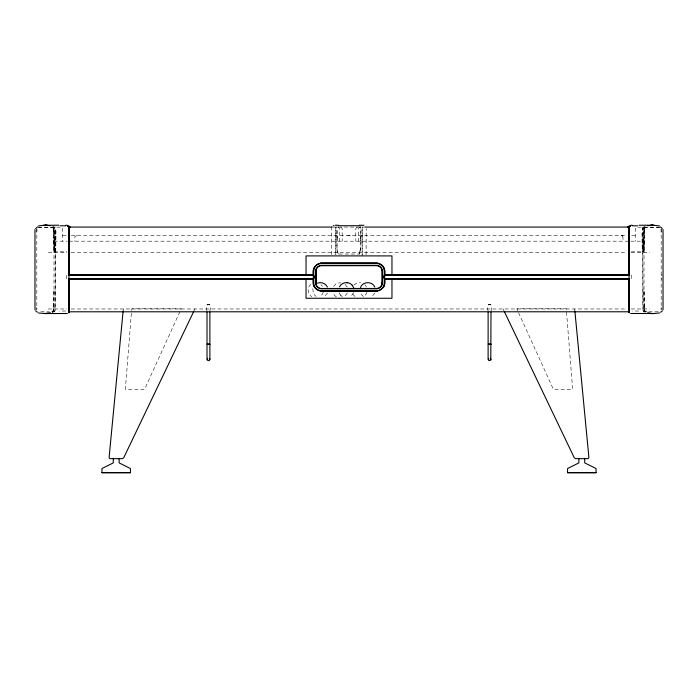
<?xml version="1.0" encoding="UTF-8"?>
<svg xmlns="http://www.w3.org/2000/svg" width="698" height="698" viewBox="0 0 698 698"><rect width="100%" height="100%" fill="white"/><g stroke="black" fill="none" stroke-linecap="round" stroke-linejoin="round"><path stroke-width="0.52" stroke-dasharray="3.49 2.62" d="M66.249 278.86L66.249 275.108M360.648 240.688L360.639 226.484M362.175 254.831L362.175 227.068L362.175 255.904M53.99 290.892L53.833 310.418L50.963 311.77M644.01 250.722L644.167 228.996L645.031 227.723L644.699 226.841M644.018 250.469L644.394 228.473M52.525 312.224L53.685 311.038L53.982 291.101M642.823 234.388L642.823 305.567L643.076 310.785L644.839 312.172M661.146 309.415L661.181 307.364M36.82 231.884L36.968 228.988M642.998 249.02L643.12 251.83L643.792 249.055L644.01 240.705L643.277 251.83M643.792 249.055L644.018 240.705M643.565 246.874L643.949 228.909L644.795 227.618L644.21 226.597M644.097 234.214L644.315 228.246L645.476 226.833M361.075 240.723L360.665 250.704L359.557 254.028L338.26 254.028L337.117 250.713L336.733 226.571M55.002 249.02L54.88 251.83L54.208 249.055L53.982 240.705L54.723 251.83M53.685 311.038L53.903 305.707M52.08 312.486L54.924 310.785L55.177 305.567L55.177 234.388L54.924 228.551L53.161 226.885M331.733 226.693L331.733 254.831M55.552 251.83L55.744 231.753L55.421 228.325L54.331 226.981M55.753 251.83L56.023 231.631L55.151 227.077M123.11 311.125L123.31 308.97M54.409 251.83L54.723 231.535L53.912 226.981M312.8 288.623L313.341 293.43L316.072 296.563M53.982 250.469L53.947 232.216L53.301 226.841M366.084 254.831L366.206 228.586M323.27 292.174L322.31 294.355L319.71 296.816M366.912 292.305L365.848 294.539L363.196 296.903M353.764 292.567L350.693 296.58M179.857 311.744L144.791 388.943L143.352 389.563L125.361 389.266L131.73 308.795L181.201 308.795L180.302 310.758M193.974 310.924L194.917 308.97M347.403 293.003L344.376 296.65M327.58 292.959L324.474 296.676M374.957 292.959L371.86 296.676M333.504 286.416L336.017 283.816L340.641 282.62M642.849 227.077L641.977 231.631L642.247 251.83M644.088 226.981L643.277 231.544L643.591 251.83M642.937 228.386L644.175 226.894M76.806 235.54L74.895 236.648L74.773 241.185M53.79 226.597L53.205 227.618L54.051 228.909L54.435 246.874M645.031 227.723L644.769 228.089L647.037 227.374L656.504 227.312L659.898 227.784M52.969 227.723L53.231 228.089L50.963 227.374L41.496 227.312L38.102 227.784M643.669 226.981L642.579 228.325L642.256 231.753L642.448 251.83M643.076 310.785L644.175 312.163M310.907 284.33C306.902 287.349 307.312 294.128 311.648 296.633M353.842 285.002L356.844 283.083L360.543 282.681M53.825 312.163L55.063 310.924L55.386 291.075L55.308 234.292L55.063 228.386L53.825 226.894M38.399 227.199L61.712 227.173L62.593 228.482L62.593 241.185M644.839 226.885L643.076 228.551L642.692 234.292L643.076 311.003M207.009 311.072C204.156 302.016 212.733 302.016 209.88 311.072M209.88 304.651L207.009 304.651M488.12 311.072C485.267 302.016 493.844 302.016 490.991 311.072M490.991 304.651L488.12 304.651M662.21 278.86L661.181 278.964M357.245 227.068L355.814 228.482L355.814 241.185M360.596 227.068L359.173 227.478L358.58 228.482L358.58 241.185M362.541 235.54L360.447 236.648L360.308 241.185M331.96 227.068L364.304 227.068M62.593 235.54L66.275 235.54M71.205 235.54L626.795 235.54M631.725 235.54L635.407 235.54M347.796 235.662L350.204 235.662M621.194 235.54L623.105 236.037M53.999 241.185L67.2 241.185M69.111 241.185L628.889 241.185M630.8 241.185L644.001 241.185M53.982 251.83L66.842 251.83M631.158 251.83L644.018 251.83M48.275 252.484L66.799 252.484M71.152 252.484L626.848 252.484M631.201 252.484L649.725 252.484M661.181 275.012L662.21 275.108M48.275 308.97L66.799 308.97M71.152 308.97L626.848 308.97M631.201 308.97L649.725 308.97M65.682 311.038L59.33 311.038M638.67 311.038L632.318 311.038M40.763 311.797L49.314 311.814M51.966 311.797L53.999 311.797L53.999 227.068M646.034 311.797L644.001 311.797L644.001 227.068M648.686 311.814L659.27 311.797M335.459 235.54L337.553 236.648L337.692 241.185M647.037 311.77L644.167 310.418L644.01 290.892M337.404 227.068L338.827 227.478L339.42 228.482L339.42 241.185M340.755 227.068L342.186 228.482L342.186 241.185M342.299 296.676L340.999 295.655M363.449 296.563L361.451 294.652L360.316 292.349M336.296 296.816L334.429 295.306L332.719 292.165M645.476 312.224L644.315 311.038L644.018 291.101M659.601 227.199L636.288 227.173L635.407 228.482L635.407 241.185M355.073 296.493L353.267 294.783L352.01 292.226M364.801 284.723L366.424 286.922M52.525 226.833L53.685 228.246L53.912 234.214M345.091 284.33L347.272 287.166M320.94 284.566L322.459 286.381M339.106 292.741L340.397 294.992M340.205 294.792L341.156 295.83M622.721 236.037L623.227 241.185M503.084 308.97L504.026 310.924M517.698 310.758L516.799 308.795L566.27 308.795L572.639 389.266L554.648 389.563L553.209 388.943L518.143 311.744M53.606 228.473L53.99 250.722M338.364 254.028L337.143 250.704L336.733 240.723M661.032 228.988L661.181 231.884M574.69 308.97L574.89 311.125M644.097 305.707L644.315 311.038M53.99 240.705L54.208 249.055M359.374 250.687L359.453 254.028L360.665 250.704L361.075 226.571M36.82 307.364L36.854 309.415M661.181 228.953L661.181 309.912M631.751 275.012L631.751 278.964M337.169 230.471L337.169 240.688M36.82 228.953L36.82 309.912M335.825 227.068L335.825 254.831L335.825 227.068"/><path stroke-width="1.05" d="M68.989 227.33L68.936 225.995L68.936 312.852L68.989 311.744M629.011 311.744L629.064 312.852L629.064 225.995L629.011 227.33M663.03 309.825L663.03 229.529M34.97 229.529L34.97 309.825M504.488 311.91L574.288 457.809L575.632 458.656L588.065 458.656L588.92 457.722L574.89 311.125M316.369 284.985A5.689 5.689 0 0 1 315.958 283.519L315.958 270.649A5.689 5.689 0 0 1 316.369 269.184M381.632 269.184A5.689 5.689 0 0 1 382.042 270.649L382.007 283.519A5.689 5.689 0 0 1 381.632 284.985M382.094 282.646L382.042 283.519A5.663 5.663 0 0 1 381.256 285.639A5.854 5.854 0 0 1 377.007 288.449L320.993 288.483A5.889 5.889 0 0 1 316.709 285.656A5.663 5.663 0 0 1 315.993 283.519L315.941 271.531M630.172 225.916L628.505 226.649L628.54 227.469M69.46 227.469L69.495 226.649L67.828 225.916M123.11 311.125L109.08 457.722L109.935 458.656L122.368 458.656L123.712 457.809L193.512 311.91M209.88 312.146L209.88 359.444L209.156 360.665L207.201 360.151L207.725 358.222M490.991 312.146L490.799 360.151L488.844 360.665L488.312 358.737M628.881 227.339L630.154 226.335M628.497 227.216L630.154 226.004M360.526 287.506C362.62 281.277 372.27 281.015 374.765 287.035M628.217 227.225L628.505 226.649M35.711 228.551L37.544 226.876M339.498 286.817C341.619 282.245 348.354 281.189 351.809 284.81M661.922 311.369L662.289 310.785M660.456 312.181L661.311 311.823M317.494 283.152C321.15 281.652 325.757 283.397 327.379 287.035M38.521 225.916L43.546 225.28L58.955 225.227M50.413 312.992L45.274 313.559L38.521 312.983M69.992 227.173L70.542 227.068M659.479 312.983L652.831 313.559L647.744 313.184M647.744 225.681L652.831 225.227L659.479 225.916M648.852 225.602L652.839 225.227L639.045 225.227M50.256 313.184L43.546 313.515M333.312 225.672L333.976 225.585M650.161 225.393L652.831 225.227M47.839 313.419L46.722 313.524M320.626 263.041L377.374 263.041A8.603 8.603 0 0 1 383.63 267.159M377.374 291.127L320.626 291.127A8.603 8.603 0 0 1 314.37 287.009M630.599 225.314L632.1 225.227M67.401 313.489L45.274 313.559M45.274 225.227L43.546 225.28M630.599 313.489L654.454 313.515M359.444 225.742L338.373 225.742M632.493 225.803L637.667 225.803M60.333 225.803L65.507 225.803M335.214 225.227L338.26 225.227M359.557 225.227L363.946 225.314M332.039 227.068L69.111 227.068L69.111 275.431M364.871 227.068L628.889 227.068L628.889 275.431M68.421 275.413L313.542 275.413M384.458 275.413L629.579 275.413M68.421 278.563L313.542 278.563M384.458 278.563L629.579 278.563M68.421 278.86L313.542 278.86M384.458 278.86L629.579 278.86M68.421 278.964L313.542 278.964M384.458 278.964L629.579 278.964M101.925 472.625L130.491 472.625M567.509 472.625L596.075 472.625M102.039 472.738L130.378 472.738M567.631 472.738L595.961 472.738M654.454 225.28L652.726 225.227M651.278 313.524L652.726 313.559M49.148 225.602L45.169 225.227L50.256 225.681M45.161 225.227L47.839 225.393M65.9 225.227L67.401 225.314M377.356 263.163L320.644 263.163A8.481 8.481 0 0 0 314.475 267.221A8.341 8.341 0 0 0 313.201 271.435L313.201 275.544M320.644 291.005L377.356 291.005A8.481 8.481 0 0 0 383.525 286.948A8.228 8.228 0 0 0 384.677 282.725L384.677 271.443A8.228 8.228 0 0 0 383.525 267.221A8.341 8.341 0 0 1 384.799 271.435L384.799 275.544M650.161 313.419L651.478 313.524L647.587 312.992M347.543 282.707L346.793 282.638M627.458 227.068L628.008 227.173M67.846 226.004L69.503 227.216M67.846 226.335L69.119 227.339M36.689 311.823L37.544 312.181M660.456 226.876L662.289 228.551M490.275 358.222L490.991 359.444M352.411 285.473L353.703 287.724M351.644 284.636L352.595 285.674M35.711 310.785L36.078 311.369M69.495 226.649L69.783 227.225M209.688 358.737L209.88 359.444M628.889 278.598L628.889 311.779L69.111 311.797L69.111 278.598M596.118 472.433L595.979 468.506L584.758 462.914L584.619 458.298M578.965 458.298L578.825 462.914L567.614 468.506L567.474 472.433M488.12 312.146L488.12 359.444M391.962 275.457L391.962 255.904L306.038 255.904L306.038 275.457M391.962 278.711L391.962 298.264L306.038 298.264L306.038 278.711M384.799 278.624L384.799 282.734A8.341 8.341 0 0 1 383.63 287.009M383.368 275.911L383.368 278.066M314.632 275.911L314.632 278.066M313.201 278.624L313.201 282.734A8.341 8.341 0 0 0 314.37 287.009M207.009 312.146L207.009 359.444M130.526 472.433L130.386 468.506L119.175 462.914L119.035 458.298M113.381 458.298L113.242 462.914L102.021 468.506L101.882 472.433M314.475 286.948A8.228 8.228 0 0 1 313.323 282.725L313.323 271.443A8.228 8.228 0 0 1 314.475 267.221M315.993 270.649A5.663 5.663 0 0 1 316.744 268.529A5.854 5.854 0 0 1 320.993 265.72L377.007 265.685A5.889 5.889 0 0 1 381.291 268.512A5.663 5.663 0 0 1 382.007 270.649M315.636 270.597L315.636 283.562A6.02 6.02 0 0 0 316.43 285.822A6.221 6.221 0 0 0 320.949 288.806L377.051 288.806A6.221 6.221 0 0 0 381.57 285.822A6.02 6.02 0 0 0 382.364 283.562L382.364 270.597A6.02 6.02 0 0 0 381.57 268.346A6.221 6.221 0 0 0 377.051 265.362L320.949 265.362A6.221 6.221 0 0 0 316.43 268.346A6.02 6.02 0 0 0 315.636 270.597M313.76 270.353L313.76 283.816A7.861 7.861 0 0 0 314.789 286.765A8.114 8.114 0 0 0 320.696 290.647L377.313 290.656A8.114 8.114 0 0 0 383.211 286.765A7.861 7.861 0 0 0 384.24 283.816L384.24 270.353A7.861 7.861 0 0 0 383.211 267.404A8.114 8.114 0 0 0 377.304 263.521L320.687 263.512A8.114 8.114 0 0 0 314.789 267.404A7.861 7.861 0 0 0 313.76 270.353M207.201 344.079L209.88 344.193L207.201 344.079M488.312 344.079L490.991 344.193L488.312 344.079M313.542 275.012L68.421 275.012L313.542 275.108M629.579 275.012L384.458 275.012L629.579 275.108"/></g></svg>
